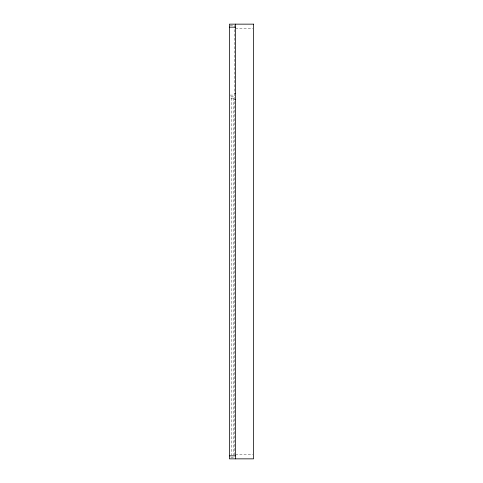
<?xml version="1.0" encoding="UTF-8"?>
<svg xmlns="http://www.w3.org/2000/svg" width="483" height="483" viewBox="0 0 483 483"><rect width="100%" height="100%" fill="white"/><g stroke="black" fill="none" stroke-linecap="round" stroke-linejoin="round"><path stroke-width="0.36" stroke-dasharray="2.42 1.81" d="M230.18 25.659L234.708 25.659L234.708 455.077M235.463 28.678L252.82 28.678M230.18 95.091L234.708 95.091M230.934 96.6L234.708 96.6M230.934 98.109L234.708 98.109M235.463 454.322L252.82 454.322M230.934 457.341L234.708 457.341M233.198 98.109L233.198 455.077M231.689 98.109L231.689 455.077"/><path stroke-width="0.72" d="M229.425 27.169L235.463 27.169M234.708 93.581L235.463 93.581M234.708 99.619L235.463 99.619M229.425 455.831L235.463 455.831M235.463 24.15L235.463 458.85M253.575 24.15L229.425 24.15L229.425 458.85L253.575 458.85L253.575 24.15"/></g></svg>
